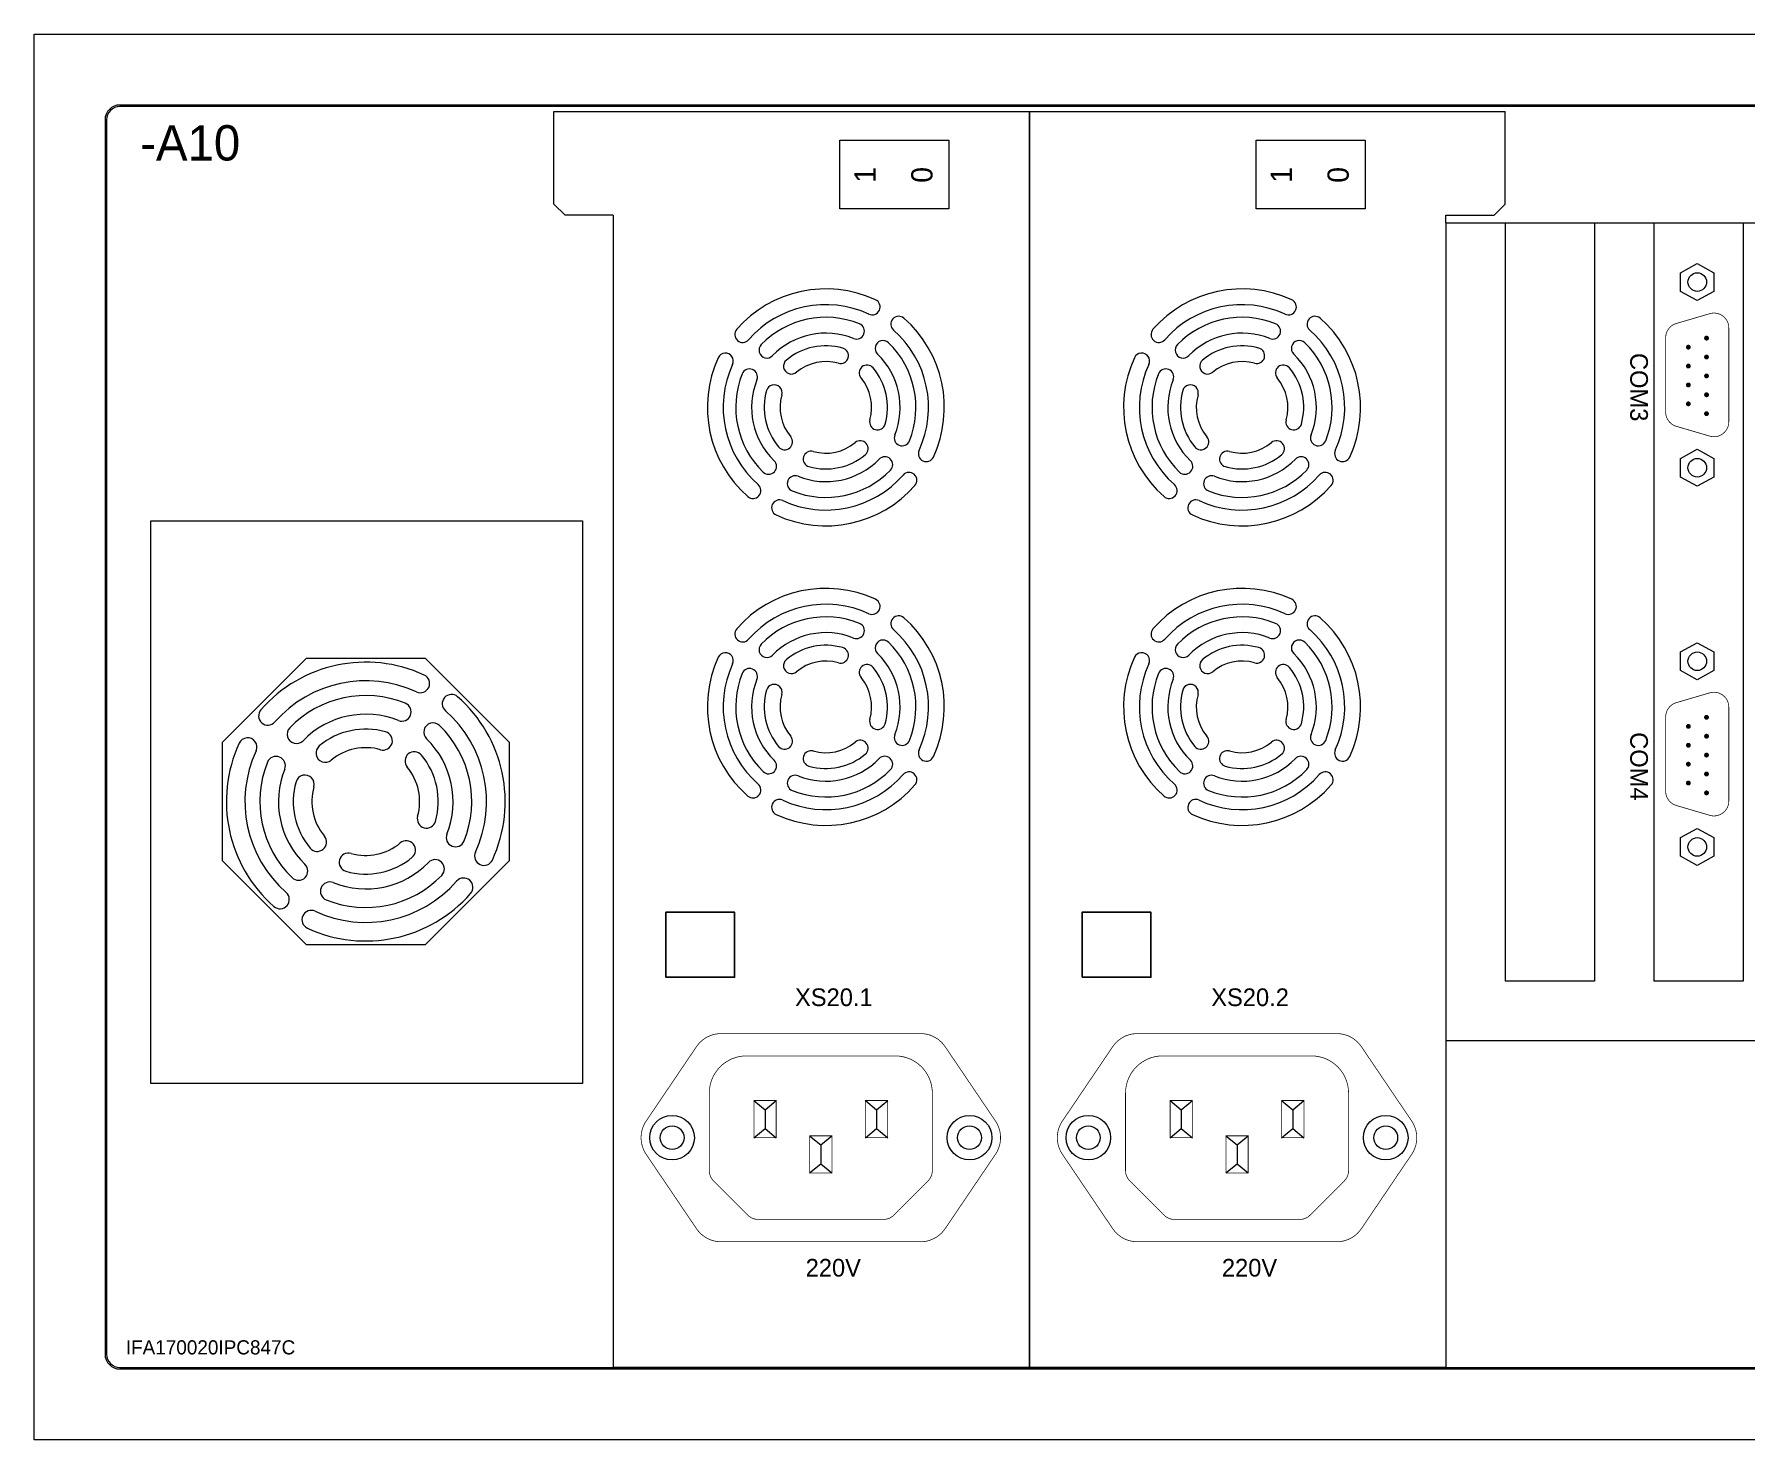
# Model space of a CAD drawing. Extents: x -2364 to 9601, y -871 to 1549.
# Drawn here: x -554.8 to -313, y 906.4 to 1104.9 of the extents above; entities that cross this region are included whole.
import ezdxf

# ---------------------------------------------------------------- set-up
doc = ezdxf.new("R2010")
doc.units = 0
doc.layers.get('0').update_dxf_attribs({"linetype": 'CONTINUOUS'})
doc.layers.add('NRS', color=1, linetype='CONTINUOUS')

msp = doc.modelspace()

# ---------------------------------------------------------------- linework, layer by layer
at = {"color": 7, "lineweight": 13}
for p, q in [((-544.76291, 1092.83854), (-544.76291, 918.48731)), ((-544.76291, 1092.83854), (-544.76291, 1091.71193)), ((-544.55285, 1092.83854), (-544.55285, 918.48731)), ((-95.23083, 1094.93915), (-542.66229, 1094.93915)), ((-95.23083, 1094.72909), (-542.66229, 1094.72909)), ((-481.35417, 1080.92116), (-481.35417, 1094.02501)), ((-481.35417, 1094.02501), (-346.96566, 1094.02501)), ((-346.96566, 1080.92116), (-346.96566, 1094.02501)), ((-479.77614, 1079.3858), (-481.35417, 1080.92116)), ((-348.54369, 1079.3858), (-346.96566, 1080.92116)), ((-472.95845, 1079.3858), (-479.77614, 1079.3858)), ((-472.95845, 1079.3858), (-472.95845, 916.59675)), ((-355.36138, 1078.2953), (-355.36138, 1079.3858)), ((-355.36138, 1079.3858), (-348.54369, 1079.3858)), ((-355.36138, 1078.2953), (-93.34028, 1078.2953)), ((-355.36138, 1078.2953), (-355.36138, 971.16382)), ((-355.36138, 1078.2953), (-355.36138, 971.16382)), ((-355.36138, 1078.2953), (-355.36138, 916.59675)), ((-346.95891, 1078.2953), (-346.95891, 971.16382)), ((-334.35521, 1078.2953), (-334.35521, 971.16382)), ((-334.35521, 1078.2953), (-334.35521, 971.16382)), ((-325.95274, 1078.2953), (-325.95274, 971.16382)), ((-325.95274, 1078.2953), (-325.95274, 971.16382)), ((-313.34904, 1078.2953), (-313.34904, 971.16382)), ((-313.34904, 1078.2953), (-313.34904, 971.16382)), ((-313.34904, 1078.2953), (-313.34904, 971.16382)), ((-322.20156, 1071.24092), (-319.84097, 1072.55236)), ((-322.20156, 1068.61804), (-322.20156, 1071.24092)), ((-319.84097, 1072.55236), (-317.48038, 1071.24092)), ((-317.48038, 1071.24092), (-317.48038, 1068.61804)), ((-319.84097, 1067.3066), (-322.20156, 1068.61804)), ((-317.48038, 1068.61804), (-319.84097, 1067.3066)), ((-322.20156, 1045.01216), (-319.84097, 1046.3236)), ((-322.20156, 1042.38929), (-322.20156, 1045.01216)), ((-319.84097, 1046.3236), (-317.48038, 1045.01216)), ((-317.48038, 1045.01216), (-317.48038, 1042.38929)), ((-319.84097, 1041.07785), (-322.20156, 1042.38929)), ((-317.48038, 1042.38929), (-319.84097, 1041.07785)), ((-322.20156, 1017.67518), (-319.84097, 1018.98662)), ((-319.84097, 1018.98662), (-317.48038, 1017.67518)), ((-528.17165, 1004.92517), (-516.31312, 1016.78371)), ((-516.31312, 1016.78371), (-499.54261, 1016.78371)), ((-499.54261, 1016.78371), (-487.68407, 1004.92517)), ((-322.20156, 1015.0523), (-322.20156, 1017.67518)), ((-317.48038, 1017.67518), (-317.48038, 1015.0523)), ((-319.84097, 1013.74087), (-322.20156, 1015.0523)), ((-317.48038, 1015.0523), (-319.84097, 1013.74087)), ((-528.17165, 988.15467), (-528.17165, 1004.92517)), ((-487.68407, 1004.92517), (-487.68407, 988.15467)), ((-322.20156, 991.44643), (-319.84097, 992.75786)), ((-322.20156, 988.82355), (-322.20156, 991.44643)), ((-319.84097, 992.75786), (-317.48038, 991.44643)), ((-317.48038, 991.44643), (-317.48038, 988.82355)), ((-516.31312, 976.29613), (-528.17165, 988.15467)), ((-487.68407, 988.15467), (-499.54261, 976.29613)), ((-319.84097, 987.51211), (-322.20156, 988.82355)), ((-317.48038, 988.82355), (-319.84097, 987.51211)), ((-499.54261, 976.29613), (-516.31312, 976.29613)), ((-334.35521, 971.16382), (-346.95891, 971.16382)), ((-313.34904, 971.16382), (-325.95274, 971.16382)), ((-93.34028, 962.76136), (-355.36138, 962.76136)), ((-453.10121, 954.31395), (-451.52574, 953.01724)), ((-451.52574, 953.01724), (-449.95028, 954.31395)), ((-451.52574, 953.01724), (-451.52574, 950.35912)), ((-437.34658, 954.31395), (-435.77111, 953.01724)), ((-435.77111, 953.01724), (-434.19565, 954.31395)), ((-435.77111, 953.01724), (-435.77111, 950.35912)), ((-394.30267, 954.31395), (-392.72721, 953.01724)), ((-392.72721, 953.01724), (-391.15175, 954.31395)), ((-392.72721, 953.01724), (-392.72721, 950.35912)), ((-378.54804, 954.31395), (-376.97258, 953.01724)), ((-376.97258, 953.01724), (-375.39712, 954.31395)), ((-376.97258, 953.01724), (-376.97258, 950.35912)), ((-453.10121, 949.06241), (-451.52574, 950.35912)), ((-451.52574, 950.35912), (-449.95028, 949.06241)), ((-437.34658, 949.06241), (-435.77111, 950.35912)), ((-435.77111, 950.35912), (-434.19565, 949.06241)), ((-394.30267, 949.06241), (-392.72721, 950.35912)), ((-392.72721, 950.35912), (-391.15175, 949.06241)), ((-378.54804, 949.06241), (-376.97258, 950.35912)), ((-376.97258, 950.35912), (-375.39712, 949.06241)), ((-445.22389, 949.32499), (-443.64843, 948.02827)), ((-443.64843, 948.02827), (-442.07296, 949.32499)), ((-443.64843, 948.02827), (-443.64843, 945.37016)), ((-386.42536, 949.32499), (-384.8499, 948.02827)), ((-384.8499, 948.02827), (-383.27443, 949.32499)), ((-384.8499, 948.02827), (-384.8499, 945.37016)), ((-445.22389, 944.07344), (-443.64843, 945.37016)), ((-443.64843, 945.37016), (-442.07296, 944.07344)), ((-386.42536, 944.07344), (-384.8499, 945.37016)), ((-384.8499, 945.37016), (-383.27443, 944.07344)), ((-542.66229, 916.59675), (-95.23083, 916.59675)), ((-542.66229, 916.38669), (-95.23083, 916.38669))]:
    msp.add_line(p, q, dxfattribs=at)
for p, q in [((-414.15992, 916.59675), (-414.15992, 1094.02501)), ((-355.36138, 916.59675), (-472.95845, 916.59675)), ((-472.95845, 916.59675), (-414.15992, 916.59675))]:
    msp.add_line(p, q)
for points in [[(-554.76291, 1104.93915), (-83.13022, 1104.93915), (-83.13022, 906.38669), (-554.76291, 906.38669)], [(-440.96217, 1080.25313), (-440.96217, 1089.97677), (-425.54791, 1089.97677), (-425.54791, 1080.25313)], [(-382.16364, 1080.25313), (-382.16364, 1089.97677), (-366.74938, 1089.97677), (-366.74938, 1080.25313)], [(-538.31366, 1036.17904), (-477.3268, 1036.17904), (-477.3268, 956.70323), (-538.31366, 956.70323)]]:
    msp.add_lwpolyline(points, close=True, dxfattribs=at)
for points, const_width in [([(-315.38208, 1063.45313), (-315.38208, 1050.17707, -0.500705616), (-318.07245, 1048.16404), (-322.79362, 1049.55262, -0.332706414), (-324.29986, 1051.56566), (-324.29986, 1062.06455, -0.332706414), (-322.79362, 1064.07759), (-318.07245, 1065.46617, -0.500705616)], 0.10492), ([(-318.70187, 1062.00703, 1), (-318.3595, 1062.00703, 1)], 0.34237), ([(-321.26565, 1060.72887, 1), (-320.92328, 1060.72887, 1)], 0.34237), ([(-318.70187, 1059.33925, 1), (-318.3595, 1059.33925, 1)], 0.34237), ([(-321.26565, 1058.06109, 1), (-320.92328, 1058.06109, 1)], 0.34237), ([(-318.70187, 1056.67146, 1), (-318.3595, 1056.67146, 1)], 0.34237), ([(-321.26565, 1055.3933, 1), (-320.92328, 1055.3933, 1)], 0.34237), ([(-318.70187, 1054.00368, 1), (-318.3595, 1054.00368, 1)], 0.34237), ([(-321.26565, 1052.72552, 1), (-320.92328, 1052.72552, 1)], 0.34237), ([(-318.70187, 1051.33589, 1), (-318.3595, 1051.33589, 1)], 0.34237), ([(-315.38208, 1009.88739), (-315.38208, 996.61134, -0.500705616), (-318.07245, 994.5983), (-322.79362, 995.98688, -0.332706414), (-324.29986, 997.99992), (-324.29986, 1008.49881, -0.332706414), (-322.79362, 1010.51185), (-318.07245, 1011.90043, -0.500705616)], 0.10492), ([(-318.70187, 1008.44129, 1), (-318.3595, 1008.44129, 1)], 0.34237), ([(-321.26565, 1007.16313, 1), (-320.92328, 1007.16313, 1)], 0.34237), ([(-318.70187, 1005.77351, 1), (-318.3595, 1005.77351, 1)], 0.34237), ([(-321.26565, 1004.49535, 1), (-320.92328, 1004.49535, 1)], 0.34237), ([(-318.70187, 1003.10572, 1), (-318.3595, 1003.10572, 1)], 0.34237), ([(-321.26565, 1001.82756, 1), (-320.92328, 1001.82756, 1)], 0.34237), ([(-321.26565, 999.15978, 1), (-320.92328, 999.15978, 1)], 0.34237), ([(-318.70187, 1000.43794, 1), (-318.3595, 1000.43794, 1)], 0.34237), ([(-318.70187, 997.77016, 1), (-318.3595, 997.77016, 1)], 0.34237), ([(-457.73258, 963.76673), (-429.56428, 963.76673, -0.248970266), (-426.08447, 961.91949), (-418.97944, 951.4164, -0.306467457), (-418.97944, 946.70842), (-426.08447, 936.20533, -0.248970266), (-429.56428, 934.35809), (-457.73258, 934.35809, -0.248970266), (-461.21239, 936.20533), (-468.31742, 946.70842, -0.306467457), (-468.31742, 951.4164), (-461.21239, 961.91949, -0.248970266)], 0.10503), ([(-398.93405, 963.76673), (-370.76575, 963.76673, -0.248970266), (-367.28593, 961.91949), (-360.1809, 951.4164, -0.306467457), (-360.1809, 946.70842), (-367.28593, 936.20533, -0.248970266), (-370.76575, 934.35809), (-398.93405, 934.35809, -0.248970266), (-402.41386, 936.20533), (-409.51889, 946.70842, -0.306467457), (-409.51889, 951.4164), (-402.41386, 961.91949, -0.248970266)], 0.10503), ([(-454.15151, 960.6158), (-433.14534, 960.6158, -0.414213562), (-427.8938, 955.36426), (-427.8938, 944.42612, -0.198912367), (-428.50906, 942.94076), (-433.32555, 938.12427, -0.198912367), (-434.81091, 937.50901), (-452.48595, 937.50901, -0.198912367), (-453.97131, 938.12427), (-458.7878, 942.94076, -0.198912367), (-459.40306, 944.42612), (-459.40306, 955.36426, -0.414213562)], 0.10503), ([(-395.35298, 960.6158), (-374.34681, 960.6158, -0.414213562), (-369.09527, 955.36426), (-369.09527, 944.42612, -0.198912367), (-369.71052, 942.94076), (-374.52701, 938.12427, -0.198912367), (-376.01237, 937.50901), (-393.68742, 937.50901, -0.198912367), (-395.17278, 938.12427), (-399.98927, 942.94076, -0.198912367), (-400.60452, 944.42612), (-400.60452, 955.36426, -0.414213562)], 0.10503)]:
    msp.add_lwpolyline(points, format="xyb", close=True, dxfattribs=dict(at, const_width=const_width))
for points in [[(-465.5355, 971.71492), (-455.81927, 971.71492), (-455.81927, 980.89498), (-465.5355, 980.89498)], [(-406.73697, 971.71492), (-397.02074, 971.71492), (-397.02074, 980.89498), (-406.73697, 980.89498)]]:
    msp.add_lwpolyline(points, close=True)
at = {"color": 7, "lineweight": 13, "const_width": 0.10503}
for points in [[(-453.10121, 954.31395), (-449.95028, 954.31395), (-449.95028, 949.06241), (-453.10121, 949.06241)], [(-437.34658, 954.31395), (-434.19565, 954.31395), (-434.19565, 949.06241), (-437.34658, 949.06241)], [(-394.30267, 954.31395), (-391.15175, 954.31395), (-391.15175, 949.06241), (-394.30267, 949.06241)], [(-378.54804, 954.31395), (-375.39712, 954.31395), (-375.39712, 949.06241), (-378.54804, 949.06241)], [(-445.22389, 949.32499), (-442.07296, 949.32499), (-442.07296, 944.07344), (-445.22389, 944.07344)], [(-386.42536, 949.32499), (-383.27443, 949.32499), (-383.27443, 944.07344), (-386.42536, 944.07344)]]:
    msp.add_lwpolyline(points, close=True, dxfattribs=at)
at = {"color": 7, "lineweight": 13}
for centre, radius in [((-319.84097, 1069.92948), 1.31144), ((-319.84097, 1043.70073), 1.31144), ((-319.84097, 1016.36374), 1.31144), ((-319.84097, 990.13499), 1.31144), ((-464.6546, 949.06241), 3.15093), ((-464.6546, 949.06241), 1.68001), ((-422.64226, 949.06241), 3.15093), ((-422.64226, 949.06241), 1.68049), ((-405.85607, 949.06241), 3.15093), ((-405.85607, 949.06241), 1.68001), ((-363.84372, 949.06241), 3.15093), ((-363.84372, 949.06241), 1.68049)]:
    msp.add_circle(centre, radius, dxfattribs=at)
for centre, radius, start, end in [((-542.66229, 1092.83854), 2.10062, 90, 180), ((-542.66229, 1092.83854), 1.89056, 90, 180), ((-442.93742, 1052.22665), 16.73929, 65.2176612, 138.7803414), ((-384.13889, 1052.22665), 16.73929, 65.2176612, 138.7803414), ((-442.93742, 1052.22665), 14.50739, 65.2176612, 138.7803414), ((-436.38855, 1066.41119), 1.11595, 245.2176612, 65.2176612), ((-384.13889, 1052.22665), 14.50739, 65.2176612, 138.7803414), ((-377.59001, 1066.41119), 1.11595, 245.2176612, 65.2176612), ((-442.93742, 1052.22665), 12.72186, 68.107385, 135.8262546), ((-438.60994, 1062.99559), 1.11595, 248.107385, 68.107385), ((-432.6433, 1063.97909), 1.11595, 48.7844407, 228.7844407), ((-442.93742, 1052.22665), 16.73929, 335.2217606, 48.7844407), ((-384.13889, 1052.22665), 12.72186, 68.107385, 135.8262546), ((-379.81141, 1062.99559), 1.11595, 248.107385, 68.107385), ((-373.84476, 1063.97909), 1.11595, 48.7844407, 228.7844407), ((-384.13889, 1052.22665), 16.73929, 335.2217606, 48.7844407), ((-454.68912, 1062.52161), 1.11595, 138.7803414, 318.7803414), ((-442.93742, 1052.22665), 10.48996, 68.107385, 135.8262546), ((-434.85995, 1060.56042), 1.11595, 45.894717, 225.894717), ((-442.93742, 1052.22665), 14.50739, 335.2217606, 48.7844407), ((-395.89059, 1062.52161), 1.11595, 138.7803414, 318.7803414), ((-384.13889, 1052.22665), 10.48996, 68.107385, 135.8262546), ((-376.06142, 1060.56042), 1.11595, 45.894717, 225.894717), ((-384.13889, 1052.22665), 14.50739, 335.2217606, 48.7844407), ((-442.93742, 1052.22665), 16.73929, 155.2217606, 228.7844407), ((-457.12242, 1058.77451), 1.11595, 335.2217606, 155.2217606), ((-451.26152, 1060.31407), 1.11595, 135.8262546, 315.8262546), ((-442.93742, 1052.22665), 8.70443, 74.1165867, 129.8437572), ((-440.8606, 1059.52541), 1.11595, 254.1165867, 74.1165867), ((-442.93742, 1052.22665), 10.48996, 338.1758474, 45.894717), ((-442.93742, 1052.22665), 12.72186, 338.1758474, 45.894717), ((-384.13889, 1052.22665), 16.73929, 155.2217606, 228.7844407), ((-398.32389, 1058.77451), 1.11595, 335.2217606, 155.2217606), ((-392.46299, 1060.31407), 1.11595, 135.8262546, 315.8262546), ((-384.13889, 1052.22665), 8.70443, 74.1165867, 129.8437572), ((-382.06206, 1059.52541), 1.11595, 254.1165867, 74.1165867), ((-384.13889, 1052.22665), 10.48996, 338.1758474, 45.894717), ((-384.13889, 1052.22665), 12.72186, 338.1758474, 45.894717), ((-442.93742, 1052.22665), 14.50739, 155.2217606, 228.7844407), ((-442.93742, 1052.22665), 12.72186, 158.1758474, 225.894717), ((-453.71152, 1056.54126), 1.11595, 338.1758474, 158.1758474), ((-447.79933, 1058.05304), 1.11595, 129.8437572, 309.8437572), ((-442.93742, 1052.22665), 6.47253, 74.1165867, 129.8437572), ((-437.11457, 1057.09281), 1.11595, 39.8855153, 219.8855153), ((-442.93742, 1052.22665), 8.70443, 344.1583447, 39.8855153), ((-384.13889, 1052.22665), 14.50739, 155.2217606, 228.7844407), ((-384.13889, 1052.22665), 12.72186, 158.1758474, 225.894717), ((-394.91299, 1056.54126), 1.11595, 338.1758474, 158.1758474), ((-389.0008, 1058.05304), 1.11595, 129.8437572, 309.8437572), ((-384.13889, 1052.22665), 6.47253, 74.1165867, 129.8437572), ((-378.31604, 1057.09281), 1.11595, 39.8855153, 219.8855153), ((-384.13889, 1052.22665), 8.70443, 344.1583447, 39.8855153), ((-442.93742, 1052.22665), 10.48996, 158.1758474, 225.894717), ((-442.93742, 1052.22665), 8.70443, 164.1583447, 219.8855153), ((-450.23768, 1054.29815), 1.11595, 344.1583447, 164.1583447), ((-442.93742, 1052.22665), 6.47253, 344.1583447, 39.8855153), ((-384.13889, 1052.22665), 10.48996, 158.1758474, 225.894717), ((-384.13889, 1052.22665), 8.70443, 164.1583447, 219.8855153), ((-391.43915, 1054.29815), 1.11595, 344.1583447, 164.1583447), ((-384.13889, 1052.22665), 6.47253, 344.1583447, 39.8855153), ((-442.93742, 1052.22665), 6.47253, 164.1583447, 219.8855153), ((-384.13889, 1052.22665), 6.47253, 164.1583447, 219.8855153), ((-435.63715, 1050.15515), 1.11595, 164.1583447, 344.1583447), ((-376.83862, 1050.15515), 1.11595, 164.1583447, 344.1583447), ((-448.76026, 1047.3605), 1.11595, 219.8855153, 39.8855153), ((-442.93742, 1052.22665), 6.47253, 254.1165867, 309.8437572), ((-438.07551, 1046.40026), 1.11595, 309.8437572, 129.8437572), ((-432.16331, 1047.91205), 1.11595, 158.1758474, 338.1758474), ((-389.96173, 1047.3605), 1.11595, 219.8855153, 39.8855153), ((-384.13889, 1052.22665), 6.47253, 254.1165867, 309.8437572), ((-379.27698, 1046.40026), 1.11595, 309.8437572, 129.8437572), ((-373.36478, 1047.91205), 1.11595, 158.1758474, 338.1758474), ((-451.01489, 1043.89289), 1.11595, 225.894717, 45.894717), ((-442.93742, 1052.22665), 10.48996, 248.107385, 315.8262546), ((-445.01424, 1044.9279), 1.11595, 74.1165867, 254.1165867), ((-442.93742, 1052.22665), 8.70443, 254.1165867, 309.8437572), ((-434.61331, 1044.13923), 1.11595, 315.8262546, 135.8262546), ((-428.75241, 1045.6788), 1.11595, 155.2217606, 335.2217606), ((-392.21636, 1043.89289), 1.11595, 225.894717, 45.894717), ((-384.13889, 1052.22665), 10.48996, 248.107385, 315.8262546), ((-386.21571, 1044.9279), 1.11595, 74.1165867, 254.1165867), ((-384.13889, 1052.22665), 8.70443, 254.1165867, 309.8437572), ((-375.81478, 1044.13923), 1.11595, 315.8262546, 135.8262546), ((-369.95388, 1045.6788), 1.11595, 155.2217606, 335.2217606), ((-442.93742, 1052.22665), 14.50739, 245.2176612, 318.7803414), ((-447.26489, 1041.45771), 1.11595, 68.107385, 248.107385), ((-442.93742, 1052.22665), 12.72186, 248.107385, 315.8262546), ((-431.18571, 1041.93169), 1.11595, 318.7803414, 138.7803414), ((-384.13889, 1052.22665), 14.50739, 245.2176612, 318.7803414), ((-388.46636, 1041.45771), 1.11595, 68.107385, 248.107385), ((-384.13889, 1052.22665), 12.72186, 248.107385, 315.8262546), ((-372.38718, 1041.93169), 1.11595, 318.7803414, 138.7803414), ((-453.23154, 1040.47421), 1.11595, 228.7844407, 48.7844407), ((-442.93742, 1052.22665), 16.73929, 245.2176612, 318.7803414), ((-394.43301, 1040.47421), 1.11595, 228.7844407, 48.7844407), ((-384.13889, 1052.22665), 16.73929, 245.2176612, 318.7803414), ((-449.48629, 1038.04212), 1.11595, 65.2176612, 245.2176612), ((-390.68776, 1038.04212), 1.11595, 65.2176612, 245.2176612), ((-442.93742, 1009.9141), 16.73929, 65.2176612, 138.7803414), ((-384.13889, 1009.9141), 16.73929, 65.2176612, 138.7803414), ((-442.93742, 1009.9141), 14.50739, 65.2176612, 138.7803414), ((-436.38855, 1024.09864), 1.11595, 245.2176612, 65.2176612), ((-432.6433, 1021.66654), 1.11595, 48.7844407, 228.7844407), ((-384.13889, 1009.9141), 14.50739, 65.2176612, 138.7803414), ((-377.59001, 1024.09864), 1.11595, 245.2176612, 65.2176612), ((-373.84476, 1021.66654), 1.11595, 48.7844407, 228.7844407), ((-454.68912, 1020.20907), 1.11595, 138.7803414, 318.7803414), ((-442.93742, 1009.9141), 12.72186, 68.107385, 135.8262546), ((-442.93742, 1009.9141), 10.48996, 68.107385, 135.8262546), ((-438.60994, 1020.68305), 1.11595, 248.107385, 68.107385), ((-442.93742, 1009.9141), 14.50739, 335.2217606, 48.7844407), ((-442.93742, 1009.9141), 16.73929, 335.2217606, 48.7844407), ((-395.89059, 1020.20907), 1.11595, 138.7803414, 318.7803414), ((-384.13889, 1009.9141), 12.72186, 68.107385, 135.8262546), ((-384.13889, 1009.9141), 10.48996, 68.107385, 135.8262546), ((-379.81141, 1020.68305), 1.11595, 248.107385, 68.107385), ((-384.13889, 1009.9141), 14.50739, 335.2217606, 48.7844407), ((-384.13889, 1009.9141), 16.73929, 335.2217606, 48.7844407), ((-451.26152, 1018.00153), 1.11595, 135.8262546, 315.8262546), ((-442.93742, 1009.9141), 8.70443, 74.1165867, 129.8437572), ((-440.8606, 1017.21286), 1.11595, 254.1165867, 74.1165867), ((-434.85995, 1018.24787), 1.11595, 45.894717, 225.894717), ((-442.93742, 1009.9141), 12.72186, 338.1758474, 45.894717), ((-392.46299, 1018.00153), 1.11595, 135.8262546, 315.8262546), ((-384.13889, 1009.9141), 8.70443, 74.1165867, 129.8437572), ((-382.06206, 1017.21286), 1.11595, 254.1165867, 74.1165867), ((-376.06142, 1018.24787), 1.11595, 45.894717, 225.894717), ((-384.13889, 1009.9141), 12.72186, 338.1758474, 45.894717), ((-507.92786, 996.53992), 19.69329, 65.2176612, 138.7803414), ((-442.93742, 1009.9141), 16.73929, 155.2217606, 228.7844407), ((-457.12242, 1016.46196), 1.11595, 335.2217606, 155.2217606), ((-442.93742, 1009.9141), 14.50739, 155.2217606, 228.7844407), ((-447.79933, 1015.7405), 1.11595, 129.8437572, 309.8437572), ((-442.93742, 1009.9141), 6.47253, 74.1165867, 129.8437572), ((-437.11457, 1014.78026), 1.11595, 39.8855153, 219.8855153), ((-442.93742, 1009.9141), 8.70443, 344.1583447, 39.8855153), ((-442.93742, 1009.9141), 10.48996, 338.1758474, 45.894717), ((-384.13889, 1009.9141), 16.73929, 155.2217606, 228.7844407), ((-398.32389, 1016.46196), 1.11595, 335.2217606, 155.2217606), ((-384.13889, 1009.9141), 14.50739, 155.2217606, 228.7844407), ((-389.0008, 1015.7405), 1.11595, 129.8437572, 309.8437572), ((-384.13889, 1009.9141), 6.47253, 74.1165867, 129.8437572), ((-378.31604, 1014.78026), 1.11595, 39.8855153, 219.8855153), ((-384.13889, 1009.9141), 8.70443, 344.1583447, 39.8855153), ((-384.13889, 1009.9141), 10.48996, 338.1758474, 45.894717), ((-507.92786, 996.53992), 17.06751, 65.2176612, 138.7803414), ((-500.22331, 1013.22761), 1.31289, 245.2176612, 65.2176612), ((-442.93742, 1009.9141), 12.72186, 158.1758474, 225.894717), ((-453.71152, 1014.22871), 1.11595, 338.1758474, 158.1758474), ((-442.93742, 1009.9141), 10.48996, 158.1758474, 225.894717), ((-450.23768, 1011.98561), 1.11595, 344.1583447, 164.1583447), ((-442.93742, 1009.9141), 6.47253, 344.1583447, 39.8855153), ((-384.13889, 1009.9141), 12.72186, 158.1758474, 225.894717), ((-394.91299, 1014.22871), 1.11595, 338.1758474, 158.1758474), ((-384.13889, 1009.9141), 10.48996, 158.1758474, 225.894717), ((-391.43915, 1011.98561), 1.11595, 344.1583447, 164.1583447), ((-384.13889, 1009.9141), 6.47253, 344.1583447, 39.8855153), ((-507.92786, 996.53992), 14.9669, 68.107385, 135.8262546), ((-495.81713, 1010.36632), 1.31289, 48.7844407, 228.7844407), ((-507.92786, 996.53992), 19.69329, 335.2217606, 48.7844407), ((-442.93742, 1009.9141), 8.70443, 164.1583447, 219.8855153), ((-442.93742, 1009.9141), 6.47253, 164.1583447, 219.8855153), ((-384.13889, 1009.9141), 8.70443, 164.1583447, 219.8855153), ((-384.13889, 1009.9141), 6.47253, 164.1583447, 219.8855153), ((-521.7534, 1008.65164), 1.31289, 138.7803414, 318.7803414), ((-507.92786, 996.53992), 12.34113, 68.107385, 135.8262546), ((-502.83672, 1009.20926), 1.31289, 248.107385, 68.107385), ((-507.92786, 996.53992), 17.06751, 335.2217606, 48.7844407), ((-517.72093, 1006.05453), 1.31289, 135.8262546, 315.8262546), ((-507.92786, 996.53992), 10.24051, 74.1165867, 129.8437572), ((-505.48454, 1005.12669), 1.31289, 254.1165867, 74.1165867), ((-498.42496, 1006.34435), 1.31289, 45.894717, 225.894717), ((-507.92786, 996.53992), 14.9669, 338.1758474, 45.894717), ((-435.63715, 1007.8426), 1.11595, 164.1583447, 344.1583447), ((-432.16331, 1005.5995), 1.11595, 158.1758474, 338.1758474), ((-376.83862, 1007.8426), 1.11595, 164.1583447, 344.1583447), ((-373.36478, 1005.5995), 1.11595, 158.1758474, 338.1758474), ((-507.92786, 996.53992), 19.69329, 155.2217606, 228.7844407), ((-524.6161, 1004.24328), 1.31289, 335.2217606, 155.2217606), ((-507.92786, 996.53992), 17.06751, 155.2217606, 228.7844407), ((-513.64776, 1003.3945), 1.31289, 129.8437572, 309.8437572), ((-507.92786, 996.53992), 7.61474, 74.1165867, 129.8437572), ((-501.07745, 1002.26481), 1.31289, 39.8855153, 219.8855153), ((-507.92786, 996.53992), 12.34113, 338.1758474, 45.894717), ((-448.76026, 1005.04795), 1.11595, 219.8855153, 39.8855153), ((-445.01424, 1002.61535), 1.11595, 74.1165867, 254.1165867), ((-442.93742, 1009.9141), 6.47253, 254.1165867, 309.8437572), ((-438.07551, 1004.08771), 1.11595, 309.8437572, 129.8437572), ((-428.75241, 1003.36625), 1.11595, 155.2217606, 335.2217606), ((-389.96173, 1005.04795), 1.11595, 219.8855153, 39.8855153), ((-386.21571, 1002.61535), 1.11595, 74.1165867, 254.1165867), ((-384.13889, 1009.9141), 6.47253, 254.1165867, 309.8437572), ((-379.27698, 1004.08771), 1.11595, 309.8437572, 129.8437572), ((-369.95388, 1003.36625), 1.11595, 155.2217606, 335.2217606), ((-507.92786, 996.53992), 14.9669, 158.1758474, 225.894717), ((-520.60328, 1001.61592), 1.31289, 338.1758474, 158.1758474), ((-507.92786, 996.53992), 12.34113, 158.1758474, 225.894717), ((-507.92786, 996.53992), 7.61474, 344.1583447, 39.8855153), ((-507.92786, 996.53992), 10.24051, 344.1583447, 39.8855153), ((-451.01489, 1001.58034), 1.11595, 225.894717, 45.894717), ((-442.93742, 1009.9141), 12.72186, 248.107385, 315.8262546), ((-442.93742, 1009.9141), 10.48996, 248.107385, 315.8262546), ((-442.93742, 1009.9141), 8.70443, 254.1165867, 309.8437572), ((-434.61331, 1001.82668), 1.11595, 315.8262546, 135.8262546), ((-392.21636, 1001.58034), 1.11595, 225.894717, 45.894717), ((-384.13889, 1009.9141), 12.72186, 248.107385, 315.8262546), ((-384.13889, 1009.9141), 10.48996, 248.107385, 315.8262546), ((-384.13889, 1009.9141), 8.70443, 254.1165867, 309.8437572), ((-375.81478, 1001.82668), 1.11595, 315.8262546, 135.8262546), ((-507.92786, 996.53992), 10.24051, 164.1583447, 219.8855153), ((-516.51641, 998.97698), 1.31289, 344.1583447, 164.1583447), ((-507.92786, 996.53992), 7.61474, 164.1583447, 219.8855153), ((-453.23154, 998.16167), 1.11595, 228.7844407, 48.7844407), ((-442.93742, 1009.9141), 16.73929, 245.2176612, 318.7803414), ((-442.93742, 1009.9141), 14.50739, 245.2176612, 318.7803414), ((-447.26489, 999.14516), 1.11595, 68.107385, 248.107385), ((-431.18571, 999.61914), 1.11595, 318.7803414, 138.7803414), ((-394.43301, 998.16167), 1.11595, 228.7844407, 48.7844407), ((-384.13889, 1009.9141), 16.73929, 245.2176612, 318.7803414), ((-384.13889, 1009.9141), 14.50739, 245.2176612, 318.7803414), ((-388.46636, 999.14516), 1.11595, 68.107385, 248.107385), ((-372.38718, 999.61914), 1.11595, 318.7803414, 138.7803414), ((-449.48629, 995.72957), 1.11595, 65.2176612, 245.2176612), ((-390.68776, 995.72957), 1.11595, 65.2176612, 245.2176612), ((-499.33931, 994.10286), 1.31289, 164.1583447, 344.1583447), ((-514.77827, 990.81503), 1.31289, 219.8855153, 39.8855153), ((-495.25245, 991.46391), 1.31289, 158.1758474, 338.1758474), ((-510.37118, 987.95315), 1.31289, 74.1165867, 254.1165867), ((-507.92786, 996.53992), 7.61474, 254.1165867, 309.8437572), ((-502.20797, 989.68534), 1.31289, 309.8437572, 129.8437572), ((-491.23962, 988.83656), 1.31289, 155.2217606, 335.2217606), ((-517.43077, 986.73549), 1.31289, 225.894717, 45.894717), ((-507.92786, 996.53992), 12.34113, 248.107385, 315.8262546), ((-507.92786, 996.53992), 10.24051, 254.1165867, 309.8437572), ((-498.1348, 987.0253), 1.31289, 315.8262546, 135.8262546), ((-507.92786, 996.53992), 17.06751, 245.2176612, 318.7803414), ((-513.01901, 983.87058), 1.31289, 68.107385, 248.107385), ((-507.92786, 996.53992), 14.9669, 248.107385, 315.8262546), ((-494.10233, 984.4282), 1.31289, 318.7803414, 138.7803414), ((-520.03859, 982.71352), 1.31289, 228.7844407, 48.7844407), ((-507.92786, 996.53992), 19.69329, 245.2176612, 318.7803414), ((-515.63242, 979.85223), 1.31289, 65.2176612, 245.2176612), ((-542.66229, 918.48731), 2.10062, 180, 270), ((-542.66229, 918.48731), 1.89056, 180, 270)]:
    msp.add_arc(centre, radius, start, end, dxfattribs=at)

# ---------------------------------------------------------------- texts
for s, height, p in [('-A10', 5, (-539.78884, 1087.09295)), ('IFA170020IPC847C', 2, (-541.83056, 918.44265))]:
    msp.add_text(s, height=height, dxfattribs=at).set_placement(p)
for s, p in [('1', (-435.89447, 1083.95234)), ('0', (-427.87061, 1083.95234)), ('1', (-377.09594, 1083.95234)), ('0', (-369.07208, 1083.95234))]:
    msp.add_text(s, height=3, rotation=90, dxfattribs=at).set_placement(p)
at = {"layer": 'NRS', "color": 7, "lineweight": 13}
for s, p in [('COM3', (-329.309, 1059.90866)), ('COM4', (-329.309, 1006.34293))]:
    msp.add_text(s, height=2.5, rotation=270, dxfattribs=at).set_placement(p)
for s, p in [('XS20.1', (-447.29281, 967.6486)), ('XS20.2', (-388.49427, 967.6486)), ('220V', (-445.78727, 929.43897)), ('220V', (-386.98874, 929.43897))]:
    msp.add_text(s, height=2.5, dxfattribs=at).set_placement(p)

doc.saveas('drawing.dxf')
